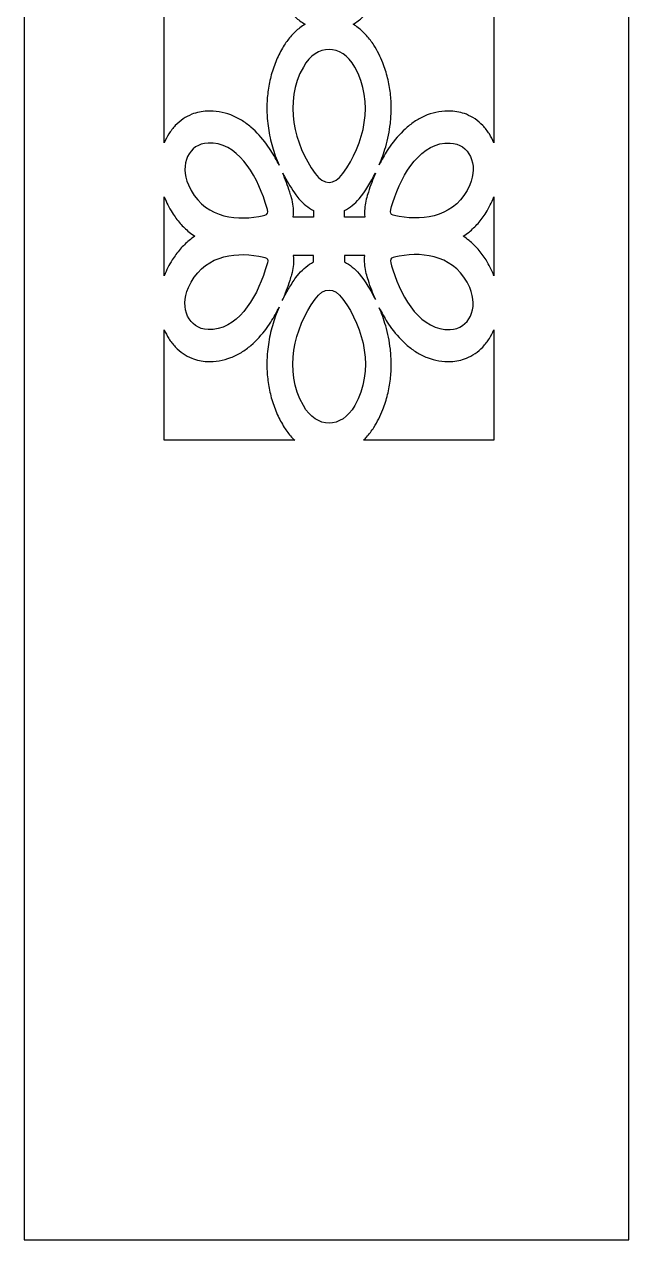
# Model space of a CAD drawing. Header units: centimetres. Extents: x 24.7 to 27, y -9 to 9.
# Drawn here: x 24.731 to 27, y -9 to -4.439 of the extents above; entities that cross this region are included whole.
import ezdxf

# ---------------------------------------------------------------- set-up
doc = ezdxf.new("R2010")
doc.units = ezdxf.units.CM
doc.header["$MEASUREMENT"] = 0
doc.layers.add('layer 1', color=7, linetype='Continuous')

msp = doc.modelspace()

# ---------------------------------------------------------------- linework, layer by layer
at = {"layer": 'layer 1', "color": 250, "lineweight": 30}
for points, knots in [([(26.99976, -9.00021), (26.99976, -9.00021), (24.73063, -9.00021), (24.73063, -9.00021), (24.73063, -9.00021), (24.73063, -9.00021), (24.73063, 9.00077), (24.73063, 9.00077), (24.73063, 9.00077), (24.73063, 9.00077), (26.99976, 9.00077), (26.99976, 9.00077), (26.99976, 9.00077), (26.99976, 9.00077), (26.99976, -9.00021), (26.99976, -9.00021)], [0, 0, 0, 0, 0.2, 0.2, 0.2, 0.2, 0.4, 0.4, 0.4, 0.4, 0.6, 0.6, 0.6, 0.6, 1, 1, 1, 1]), ([(25.6871, -4.96756), (25.6821, -4.95602), (25.67737, -4.94427), (25.67284, -4.9321), (25.67284, -4.9321), (25.66525, -4.90967), (25.65893, -4.8877), (25.65342, -4.86435), (25.65342, -4.86435), (25.64855, -4.84018), (25.64509, -4.81695), (25.64272, -4.7922), (25.64272, -4.7922), (25.6416, -4.77319), (25.64121, -4.7549), (25.64153, -4.73583), (25.64153, -4.73583), (25.64262, -4.7163), (25.64441, -4.69775), (25.64707, -4.67845), (25.64707, -4.67845), (25.65062, -4.6588), (25.65479, -4.64037), (25.65997, -4.62128), (25.65997, -4.62128), (25.66613, -4.60201), (25.67277, -4.58413), (25.68054, -4.56575), (25.68054, -4.56575), (25.68866, -4.54875), (25.69697, -4.53284), (25.70649, -4.51697), (25.70649, -4.51697), (25.71516, -4.50408), (25.72385, -4.49256), (25.73367, -4.48098), (25.73367, -4.48098), (25.74387, -4.47028), (25.75387, -4.461), (25.76503, -4.45187), (25.76503, -4.45187), (25.77165, -4.44714), (25.77813, -4.44286), (25.78477, -4.43886), (25.78477, -4.43886), (25.77813, -4.43486), (25.77165, -4.43059), (25.76503, -4.42586), (25.76503, -4.42586), (25.75387, -4.41673), (25.74387, -4.40744), (25.73367, -4.39674), (25.73367, -4.39674), (25.72385, -4.38517), (25.71516, -4.37365), (25.70649, -4.36076), (25.70649, -4.36076), (25.69697, -4.34489), (25.68866, -4.32897), (25.68054, -4.31197), (25.68054, -4.31197), (25.67277, -4.2936), (25.66614, -4.27572), (25.65997, -4.25645), (25.65997, -4.25645), (25.65479, -4.23736), (25.65062, -4.21893), (25.64707, -4.19928), (25.64707, -4.19928), (25.64441, -4.17998), (25.64261, -4.16143), (25.64153, -4.1419), (25.64153, -4.1419), (25.64121, -4.12283), (25.6416, -4.10454), (25.64272, -4.08553), (25.64272, -4.08553), (25.64509, -4.06078), (25.64855, -4.03754), (25.65342, -4.01338), (25.65342, -4.01338), (25.65893, -3.99003), (25.66525, -3.96805), (25.67284, -3.94562), (25.67284, -3.94562), (25.67752, -3.93306), (25.68242, -3.92095), (25.6876, -3.90915), (25.6876, -3.90915), (25.67812, -3.92849), (25.66771, -3.94727), (25.65625, -3.96566), (25.65625, -3.96566), (25.65625, -3.96566), (25.63999, -3.98935), (25.63999, -3.98935), (25.63999, -3.98935), (25.62166, -4.0135), (25.60306, -4.03389), (25.58128, -4.05323), (25.58128, -4.05323), (25.56962, -4.06265), (25.5581, -4.07101), (25.54576, -4.07903), (25.54576, -4.07903), (25.53259, -4.08657), (25.5198, -4.09291), (25.50606, -4.09872), (25.50606, -4.09872), (25.49156, -4.10378), (25.47768, -4.1076), (25.4628, -4.11063), (25.4628, -4.11063), (25.44732, -4.11269), (25.43269, -4.11359), (25.41712, -4.11347), (25.41712, -4.11347), (25.39666, -4.11193), (25.37878, -4.1082), (25.35912, -4.10103), (25.35912, -4.10103), (25.34778, -4.09596), (25.33749, -4.09045), (25.32675, -4.08368), (25.32675, -4.08368), (25.31632, -4.07602), (25.30709, -4.06819), (25.29757, -4.0589), (25.29757, -4.0589), (25.28852, -4.04877), (25.28076, -4.03882), (25.27291, -4.02726), (25.27291, -4.02726), (25.26652, -4.0164), (25.26113, -4.00594), (25.25597, -3.99439), (25.25597, -3.99439), (25.25597, -3.99439), (25.25597, -4.88333), (25.25597, -4.88333), (25.25597, -4.88333), (25.26113, -4.87178), (25.26652, -4.86132), (25.27291, -4.85046), (25.27291, -4.85046), (25.28075, -4.8389), (25.28852, -4.82895), (25.29757, -4.81882), (25.29757, -4.81882), (25.3071, -4.80953), (25.31632, -4.8017), (25.32675, -4.79404), (25.32675, -4.79404), (25.3375, -4.78726), (25.34778, -4.78176), (25.35912, -4.77669), (25.35912, -4.77669), (25.37879, -4.76953), (25.39667, -4.76579), (25.41712, -4.76426), (25.41712, -4.76426), (25.43269, -4.76414), (25.44733, -4.76503), (25.4628, -4.76709), (25.4628, -4.76709), (25.47768, -4.77013), (25.49156, -4.77394), (25.50607, -4.77901), (25.50607, -4.77901), (25.5198, -4.78481), (25.53259, -4.79115), (25.54575, -4.79868), (25.54575, -4.79868), (25.55809, -4.80671), (25.56961, -4.81507), (25.58128, -4.82449), (25.58128, -4.82449), (25.60306, -4.84382), (25.62167, -4.86423), (25.64, -4.88838), (25.64, -4.88838), (25.64, -4.88838), (25.65625, -4.91206), (25.65625, -4.91206), (25.65625, -4.91206), (25.66751, -4.93013), (25.67775, -4.94858), (25.6871, -4.96756)], [0, 0, 0, 0, 0.0208333, 0.0208333, 0.0208333, 0.0208333, 0.0416667, 0.0416667, 0.0416667, 0.0416667, 0.0625, 0.0625, 0.0625, 0.0625, 0.0833333, 0.0833333, 0.0833333, 0.0833333, 0.1041667, 0.1041667, 0.1041667, 0.1041667, 0.125, 0.125, 0.125, 0.125, 0.1458333, 0.1458333, 0.1458333, 0.1458333, 0.1666667, 0.1666667, 0.1666667, 0.1666667, 0.1875, 0.1875, 0.1875, 0.1875, 0.2083333, 0.2083333, 0.2083333, 0.2083333, 0.2291667, 0.2291667, 0.2291667, 0.2291667, 0.25, 0.25, 0.25, 0.25, 0.2708333, 0.2708333, 0.2708333, 0.2708333, 0.2916667, 0.2916667, 0.2916667, 0.2916667, 0.3125, 0.3125, 0.3125, 0.3125, 0.3333333, 0.3333333, 0.3333333, 0.3333333, 0.3541667, 0.3541667, 0.3541667, 0.3541667, 0.375, 0.375, 0.375, 0.375, 0.3958333, 0.3958333, 0.3958333, 0.3958333, 0.4166667, 0.4166667, 0.4166667, 0.4166667, 0.4375, 0.4375, 0.4375, 0.4375, 0.4583333, 0.4583333, 0.4583333, 0.4583333, 0.4791667, 0.4791667, 0.4791667, 0.4791667, 0.5, 0.5, 0.5, 0.5, 0.5208333, 0.5208333, 0.5208333, 0.5208333, 0.5416667, 0.5416667, 0.5416667, 0.5416667, 0.5625, 0.5625, 0.5625, 0.5625, 0.5833333, 0.5833333, 0.5833333, 0.5833333, 0.6041667, 0.6041667, 0.6041667, 0.6041667, 0.625, 0.625, 0.625, 0.625, 0.6458333, 0.6458333, 0.6458333, 0.6458333, 0.6666667, 0.6666667, 0.6666667, 0.6666667, 0.6875, 0.6875, 0.6875, 0.6875, 0.7083333, 0.7083333, 0.7083333, 0.7083333, 0.7291667, 0.7291667, 0.7291667, 0.7291667, 0.75, 0.75, 0.75, 0.75, 0.7708333, 0.7708333, 0.7708333, 0.7708333, 0.7916667, 0.7916667, 0.7916667, 0.7916667, 0.8125, 0.8125, 0.8125, 0.8125, 0.8333333, 0.8333333, 0.8333333, 0.8333333, 0.8541667, 0.8541667, 0.8541667, 0.8541667, 0.875, 0.875, 0.875, 0.875, 0.8958333, 0.8958333, 0.8958333, 0.8958333, 0.9166667, 0.9166667, 0.9166667, 0.9166667, 0.9375, 0.9375, 0.9375, 0.9375, 0.9583333, 0.9583333, 0.9583333, 0.9583333, 1, 1, 1, 1]), ([(26.49368, -3.99439), (26.48852, -4.00594), (26.48312, -4.0164), (26.47673, -4.02727), (26.47673, -4.02727), (26.46888, -4.03882), (26.46112, -4.04878), (26.45207, -4.0589), (26.45207, -4.0589), (26.44254, -4.06819), (26.43332, -4.07602), (26.42289, -4.08368), (26.42289, -4.08368), (26.41215, -4.09045), (26.40187, -4.09596), (26.39053, -4.10103), (26.39053, -4.10103), (26.37086, -4.1082), (26.35298, -4.11193), (26.33253, -4.11347), (26.33253, -4.11347), (26.31695, -4.11359), (26.30232, -4.11269), (26.28684, -4.11064), (26.28684, -4.11064), (26.27196, -4.1076), (26.25808, -4.10379), (26.24357, -4.09872), (26.24357, -4.09872), (26.22984, -4.09291), (26.21705, -4.08657), (26.20389, -4.07903), (26.20389, -4.07903), (26.19155, -4.07101), (26.18003, -4.06265), (26.16836, -4.05324), (26.16836, -4.05324), (26.14658, -4.0339), (26.12798, -4.0135), (26.10965, -3.98935), (26.10965, -3.98935), (26.10965, -3.98935), (26.09339, -3.96566), (26.09339, -3.96566), (26.09339, -3.96566), (26.08249, -3.94817), (26.07255, -3.93032), (26.06345, -3.91199), (26.06345, -3.91199), (26.07255, -3.93378), (26.0804, -3.9556), (26.0875, -3.9789), (26.0875, -3.9789), (26.09545, -4.00831), (26.10114, -4.03651), (26.10516, -4.06713), (26.10516, -4.06713), (26.10696, -4.08591), (26.10802, -4.10404), (26.10843, -4.12295), (26.10843, -4.12295), (26.10811, -4.14234), (26.10707, -4.16084), (26.10522, -4.18011), (26.10522, -4.18011), (26.10251, -4.19977), (26.09915, -4.21828), (26.09482, -4.2375), (26.09482, -4.2375), (26.08954, -4.25695), (26.08373, -4.27507), (26.07682, -4.29373), (26.07682, -4.29373), (26.06675, -4.31756), (26.05612, -4.33915), (26.04316, -4.36076), (26.04316, -4.36076), (26.03448, -4.37365), (26.02579, -4.38517), (26.01598, -4.39674), (26.01598, -4.39674), (26.00578, -4.40744), (25.99578, -4.41673), (25.98462, -4.42585), (25.98462, -4.42585), (25.978, -4.43059), (25.97151, -4.43486), (25.96487, -4.43886), (25.96487, -4.43886), (25.97151, -4.44286), (25.978, -4.44714), (25.98462, -4.45188), (25.98462, -4.45188), (25.99578, -4.461), (26.00578, -4.4703), (26.01598, -4.48099), (26.01598, -4.48099), (26.02579, -4.49256), (26.03448, -4.50408), (26.04316, -4.51696), (26.04316, -4.51696), (26.05612, -4.53858), (26.06674, -4.56016), (26.07682, -4.58399), (26.07682, -4.58399), (26.08373, -4.60266), (26.08953, -4.62077), (26.09482, -4.64023), (26.09482, -4.64023), (26.09915, -4.65945), (26.10251, -4.67796), (26.10522, -4.69762), (26.10522, -4.69762), (26.10707, -4.71689), (26.10811, -4.73539), (26.10843, -4.75478), (26.10843, -4.75478), (26.10802, -4.77369), (26.10696, -4.79182), (26.10516, -4.8106), (26.10516, -4.8106), (26.10114, -4.84122), (26.09545, -4.86941), (26.0875, -4.89882), (26.0875, -4.89882), (26.08041, -4.92211), (26.07255, -4.94394), (26.06346, -4.96572), (26.06346, -4.96572), (26.07255, -4.94739), (26.08249, -4.92955), (26.09339, -4.91206), (26.09339, -4.91206), (26.09339, -4.91206), (26.10965, -4.88838), (26.10965, -4.88838), (26.10965, -4.88838), (26.12798, -4.86422), (26.14658, -4.84382), (26.16837, -4.82448), (26.16837, -4.82448), (26.18003, -4.81507), (26.19156, -4.8067), (26.2039, -4.79868), (26.2039, -4.79868), (26.21706, -4.79115), (26.22984, -4.78481), (26.24357, -4.77901), (26.24357, -4.77901), (26.25808, -4.77394), (26.27196, -4.77013), (26.28684, -4.76709), (26.28684, -4.76709), (26.30232, -4.76503), (26.31695, -4.76414), (26.33252, -4.76426), (26.33252, -4.76426), (26.35298, -4.76579), (26.37086, -4.76953), (26.39052, -4.77669), (26.39052, -4.77669), (26.40186, -4.78176), (26.41215, -4.78726), (26.42289, -4.79404), (26.42289, -4.79404), (26.43332, -4.8017), (26.44254, -4.80953), (26.45207, -4.81882), (26.45207, -4.81882), (26.46112, -4.82894), (26.46888, -4.8389), (26.47673, -4.85046), (26.47673, -4.85046), (26.48312, -4.86132), (26.48852, -4.87178), (26.49368, -4.88333), (26.49368, -4.88333), (26.49368, -4.88333), (26.49368, -3.99439), (26.49368, -3.99439)], [0, 0, 0, 0, 0.0217391, 0.0217391, 0.0217391, 0.0217391, 0.0434783, 0.0434783, 0.0434783, 0.0434783, 0.0652174, 0.0652174, 0.0652174, 0.0652174, 0.0869565, 0.0869565, 0.0869565, 0.0869565, 0.1086957, 0.1086957, 0.1086957, 0.1086957, 0.1304348, 0.1304348, 0.1304348, 0.1304348, 0.1521739, 0.1521739, 0.1521739, 0.1521739, 0.173913, 0.173913, 0.173913, 0.173913, 0.1956522, 0.1956522, 0.1956522, 0.1956522, 0.2173913, 0.2173913, 0.2173913, 0.2173913, 0.2391304, 0.2391304, 0.2391304, 0.2391304, 0.2608696, 0.2608696, 0.2608696, 0.2608696, 0.2826087, 0.2826087, 0.2826087, 0.2826087, 0.3043478, 0.3043478, 0.3043478, 0.3043478, 0.326087, 0.326087, 0.326087, 0.326087, 0.3478261, 0.3478261, 0.3478261, 0.3478261, 0.3695652, 0.3695652, 0.3695652, 0.3695652, 0.3913043, 0.3913043, 0.3913043, 0.3913043, 0.4130435, 0.4130435, 0.4130435, 0.4130435, 0.4347826, 0.4347826, 0.4347826, 0.4347826, 0.4565217, 0.4565217, 0.4565217, 0.4565217, 0.4782609, 0.4782609, 0.4782609, 0.4782609, 0.5, 0.5, 0.5, 0.5, 0.5217391, 0.5217391, 0.5217391, 0.5217391, 0.5434783, 0.5434783, 0.5434783, 0.5434783, 0.5652174, 0.5652174, 0.5652174, 0.5652174, 0.5869565, 0.5869565, 0.5869565, 0.5869565, 0.6086957, 0.6086957, 0.6086957, 0.6086957, 0.6304348, 0.6304348, 0.6304348, 0.6304348, 0.6521739, 0.6521739, 0.6521739, 0.6521739, 0.673913, 0.673913, 0.673913, 0.673913, 0.6956522, 0.6956522, 0.6956522, 0.6956522, 0.7173913, 0.7173913, 0.7173913, 0.7173913, 0.7391304, 0.7391304, 0.7391304, 0.7391304, 0.7608696, 0.7608696, 0.7608696, 0.7608696, 0.7826087, 0.7826087, 0.7826087, 0.7826087, 0.8043478, 0.8043478, 0.8043478, 0.8043478, 0.826087, 0.826087, 0.826087, 0.826087, 0.8478261, 0.8478261, 0.8478261, 0.8478261, 0.8695652, 0.8695652, 0.8695652, 0.8695652, 0.8913043, 0.8913043, 0.8913043, 0.8913043, 0.9130435, 0.9130435, 0.9130435, 0.9130435, 0.9347826, 0.9347826, 0.9347826, 0.9347826, 0.9565217, 0.9565217, 0.9565217, 0.9565217, 1, 1, 1, 1]), ([(25.82267, -4.99875), (25.74277, -4.88888), (25.70388, -4.73064), (25.77831, -4.59909), (25.77831, -4.59909), (25.8281, -4.51109), (25.92155, -4.5111), (25.97134, -4.59909), (25.97134, -4.59909), (26.04577, -4.73064), (26.00688, -4.88888), (25.92698, -4.99875), (25.92698, -4.99875), (25.89412, -5.04394), (25.85552, -5.04393), (25.82267, -4.99875)], [0, 0, 0, 0, 0.2, 0.2, 0.2, 0.2, 0.4, 0.4, 0.4, 0.4, 0.6, 0.6, 0.6, 0.6, 1, 1, 1, 1]), ([(25.61111, -5.15961), (25.51471, -5.17787), (25.39714, -5.15876), (25.34668, -5.04183), (25.34668, -5.04183), (25.31291, -4.9636), (25.34861, -4.88735), (25.42038, -4.88432), (25.42038, -4.88432), (25.52768, -4.87978), (25.59989, -4.99585), (25.63527, -5.10798), (25.63527, -5.10798), (25.64982, -5.15409), (25.65075, -5.1521), (25.61111, -5.15961)], [0, 0, 0, 0, 0.2, 0.2, 0.2, 0.2, 0.4, 0.4, 0.4, 0.4, 0.6, 0.6, 0.6, 0.6, 1, 1, 1, 1]), ([(26.13854, -5.15961), (26.23493, -5.17787), (26.35251, -5.15876), (26.40297, -5.04183), (26.40297, -5.04183), (26.43673, -4.9636), (26.40104, -4.88735), (26.32927, -4.88432), (26.32927, -4.88432), (26.22196, -4.87978), (26.14976, -4.99585), (26.11438, -5.10798), (26.11438, -5.10798), (26.09983, -5.15409), (26.0989, -5.1521), (26.13854, -5.15961)], [0, 0, 0, 0, 0.2, 0.2, 0.2, 0.2, 0.4, 0.4, 0.4, 0.4, 0.6, 0.6, 0.6, 0.6, 1, 1, 1, 1]), ([(25.75033, -5.07911), (25.73459, -5.0568), (25.72049, -5.03425), (25.70704, -5.00974), (25.70704, -5.00974), (25.70497, -5.0057), (25.70295, -5.00166), (25.70097, -4.99762), (25.70097, -4.99762), (25.71078, -5.02033), (25.71947, -5.04387), (25.72725, -5.06848), (25.72725, -5.06848), (25.72949, -5.07557), (25.7317, -5.08266), (25.73378, -5.08983), (25.73378, -5.08983), (25.73971, -5.11155), (25.74195, -5.13009), (25.74168, -5.15321), (25.74168, -5.15321), (25.74168, -5.15321), (25.74067, -5.16233), (25.74067, -5.16233), (25.74067, -5.16233), (25.74067, -5.16233), (25.81643, -5.16233), (25.81643, -5.16233), (25.81643, -5.16233), (25.81643, -5.16233), (25.81643, -5.13799), (25.81643, -5.13799), (25.81643, -5.13799), (25.79584, -5.12715), (25.77883, -5.11298), (25.76165, -5.09354), (25.76165, -5.09354), (25.76165, -5.09354), (25.75033, -5.07911), (25.75033, -5.07911)], [0, 0, 0, 0, 0.0909091, 0.0909091, 0.0909091, 0.0909091, 0.1818182, 0.1818182, 0.1818182, 0.1818182, 0.2727273, 0.2727273, 0.2727273, 0.2727273, 0.3636364, 0.3636364, 0.3636364, 0.3636364, 0.4545455, 0.4545455, 0.4545455, 0.4545455, 0.5454545, 0.5454545, 0.5454545, 0.5454545, 0.6363636, 0.6363636, 0.6363636, 0.6363636, 0.7272727, 0.7272727, 0.7272727, 0.7272727, 0.8181818, 0.8181818, 0.8181818, 0.8181818, 1, 1, 1, 1]), ([(25.93322, -5.16233), (25.93322, -5.16233), (26.00897, -5.16233), (26.00897, -5.16233), (26.00897, -5.16233), (26.00897, -5.16233), (26.00796, -5.15322), (26.00796, -5.15322), (26.00796, -5.15322), (26.00773, -5.13217), (26.00944, -5.11506), (26.01443, -5.09508), (26.01443, -5.09508), (26.01688, -5.08609), (26.01961, -5.07729), (26.02241, -5.06845), (26.02241, -5.06845), (26.03025, -5.0437), (26.03899, -5.02004), (26.04886, -4.99721), (26.04886, -4.99721), (26.03134, -5.03188), (26.01155, -5.06464), (25.98799, -5.09355), (25.98799, -5.09355), (25.97094, -5.11284), (25.95415, -5.12682), (25.93322, -5.13819), (25.93322, -5.13819), (25.93322, -5.13819), (25.93322, -5.16233), (25.93322, -5.16233)], [0, 0, 0, 0, 0.1111111, 0.1111111, 0.1111111, 0.1111111, 0.2222222, 0.2222222, 0.2222222, 0.2222222, 0.3333333, 0.3333333, 0.3333333, 0.3333333, 0.4444444, 0.4444444, 0.4444444, 0.4444444, 0.5555556, 0.5555556, 0.5555556, 0.5555556, 0.6666667, 0.6666667, 0.6666667, 0.6666667, 0.7777778, 0.7777778, 0.7777778, 0.7777778, 1, 1, 1, 1]), ([(25.25597, -5.38227), (25.26464, -5.36102), (25.27421, -5.34223), (25.2856, -5.32299), (25.2856, -5.32299), (25.29518, -5.3086), (25.30479, -5.29568), (25.3156, -5.28271), (25.3156, -5.28271), (25.32654, -5.27094), (25.33738, -5.26044), (25.34926, -5.25015), (25.34926, -5.25015), (25.35656, -5.24447), (25.3638, -5.23925), (25.37109, -5.23442), (25.37109, -5.23442), (25.36376, -5.2295), (25.35655, -5.22427), (25.34926, -5.2186), (25.34926, -5.2186), (25.33739, -5.20831), (25.32654, -5.19782), (25.3156, -5.18605), (25.3156, -5.18605), (25.30479, -5.17308), (25.29518, -5.16015), (25.2856, -5.14577), (25.2856, -5.14577), (25.27421, -5.12652), (25.26464, -5.10773), (25.25597, -5.08648), (25.25597, -5.08648), (25.25597, -5.08648), (25.25597, -5.38227), (25.25597, -5.38227)], [0, 0, 0, 0, 0.1, 0.1, 0.1, 0.1, 0.2, 0.2, 0.2, 0.2, 0.3, 0.3, 0.3, 0.3, 0.4, 0.4, 0.4, 0.4, 0.5, 0.5, 0.5, 0.5, 0.6, 0.6, 0.6, 0.6, 0.7, 0.7, 0.7, 0.7, 0.8, 0.8, 0.8, 0.8, 1, 1, 1, 1]), ([(26.49368, -5.08649), (26.48501, -5.10773), (26.47543, -5.12652), (26.46404, -5.14577), (26.46404, -5.14577), (26.45446, -5.16015), (26.44485, -5.17308), (26.43404, -5.18605), (26.43404, -5.18605), (26.4231, -5.19782), (26.41225, -5.20832), (26.40038, -5.21861), (26.40038, -5.21861), (26.39311, -5.22426), (26.38591, -5.22947), (26.37861, -5.23438), (26.37861, -5.23438), (26.38592, -5.23928), (26.39311, -5.24449), (26.40038, -5.25015), (26.40038, -5.25015), (26.41226, -5.26044), (26.4231, -5.27093), (26.43404, -5.28271), (26.43404, -5.28271), (26.44485, -5.29568), (26.45447, -5.3086), (26.46404, -5.32299), (26.46404, -5.32299), (26.47544, -5.34223), (26.48501, -5.36102), (26.49368, -5.38226), (26.49368, -5.38226), (26.49368, -5.38226), (26.49368, -5.08649), (26.49368, -5.08649)], [0, 0, 0, 0, 0.1, 0.1, 0.1, 0.1, 0.2, 0.2, 0.2, 0.2, 0.3, 0.3, 0.3, 0.3, 0.4, 0.4, 0.4, 0.4, 0.5, 0.5, 0.5, 0.5, 0.6, 0.6, 0.6, 0.6, 0.7, 0.7, 0.7, 0.7, 0.8, 0.8, 0.8, 0.8, 1, 1, 1, 1]), ([(25.61111, -5.30915), (25.51471, -5.29089), (25.39714, -5.31), (25.34668, -5.42693), (25.34668, -5.42693), (25.31291, -5.50515), (25.34861, -5.5814), (25.42038, -5.58444), (25.42038, -5.58444), (25.52768, -5.58898), (25.59989, -5.47291), (25.63527, -5.36078), (25.63527, -5.36078), (25.64982, -5.31467), (25.65075, -5.31665), (25.61111, -5.30915)], [0, 0, 0, 0, 0.2, 0.2, 0.2, 0.2, 0.4, 0.4, 0.4, 0.4, 0.6, 0.6, 0.6, 0.6, 1, 1, 1, 1]), ([(26.13854, -5.30915), (26.23494, -5.29088), (26.35251, -5.31), (26.40297, -5.42693), (26.40297, -5.42693), (26.43673, -5.50515), (26.40104, -5.5814), (26.32926, -5.58444), (26.32926, -5.58444), (26.22196, -5.58898), (26.14976, -5.47291), (26.11438, -5.36078), (26.11438, -5.36078), (26.09983, -5.31466), (26.0989, -5.31665), (26.13854, -5.30915)], [0, 0, 0, 0, 0.2, 0.2, 0.2, 0.2, 0.4, 0.4, 0.4, 0.4, 0.6, 0.6, 0.6, 0.6, 1, 1, 1, 1]), ([(25.81643, -5.30643), (25.81643, -5.30643), (25.81643, -5.33077), (25.81643, -5.33077), (25.81643, -5.33077), (25.79584, -5.3416), (25.77883, -5.35577), (25.76165, -5.37523), (25.76165, -5.37523), (25.76165, -5.37523), (25.75033, -5.38966), (25.75033, -5.38966), (25.75033, -5.38966), (25.74095, -5.40294), (25.73206, -5.41633), (25.72334, -5.43028), (25.72334, -5.43028), (25.7147, -5.44503), (25.70675, -5.45976), (25.69936, -5.47483), (25.69936, -5.47483), (25.70983, -5.45097), (25.71905, -5.42621), (25.72725, -5.40026), (25.72725, -5.40026), (25.72949, -5.39317), (25.7317, -5.38609), (25.73378, -5.37893), (25.73378, -5.37893), (25.73971, -5.3572), (25.74195, -5.33866), (25.74168, -5.31554), (25.74168, -5.31554), (25.74168, -5.31554), (25.74067, -5.30643), (25.74067, -5.30643), (25.74067, -5.30643), (25.74067, -5.30643), (25.81643, -5.30643), (25.81643, -5.30643)], [0, 0, 0, 0, 0.0909091, 0.0909091, 0.0909091, 0.0909091, 0.1818182, 0.1818182, 0.1818182, 0.1818182, 0.2727273, 0.2727273, 0.2727273, 0.2727273, 0.3636364, 0.3636364, 0.3636364, 0.3636364, 0.4545455, 0.4545455, 0.4545455, 0.4545455, 0.5454545, 0.5454545, 0.5454545, 0.5454545, 0.6363636, 0.6363636, 0.6363636, 0.6363636, 0.7272727, 0.7272727, 0.7272727, 0.7272727, 0.8181818, 0.8181818, 0.8181818, 0.8181818, 1, 1, 1, 1]), ([(25.93322, -5.33056), (25.93322, -5.33056), (25.93322, -5.30643), (25.93322, -5.30643), (25.93322, -5.30643), (25.93322, -5.30643), (26.00897, -5.30643), (26.00897, -5.30643), (26.00897, -5.30643), (26.00897, -5.30643), (26.00796, -5.31553), (26.00796, -5.31553), (26.00796, -5.31553), (26.00773, -5.33658), (26.00944, -5.3537), (26.01443, -5.37368), (26.01443, -5.37368), (26.01688, -5.38265), (26.01961, -5.39145), (26.0224, -5.40027), (26.0224, -5.40027), (26.03023, -5.42502), (26.03897, -5.44868), (26.04884, -5.4715), (26.04884, -5.4715), (26.03132, -5.43685), (26.01154, -5.40411), (25.98799, -5.37522), (25.98799, -5.37522), (25.97095, -5.35592), (25.95415, -5.34193), (25.93322, -5.33056)], [0, 0, 0, 0, 0.1111111, 0.1111111, 0.1111111, 0.1111111, 0.2222222, 0.2222222, 0.2222222, 0.2222222, 0.3333333, 0.3333333, 0.3333333, 0.3333333, 0.4444444, 0.4444444, 0.4444444, 0.4444444, 0.5555556, 0.5555556, 0.5555556, 0.5555556, 0.6666667, 0.6666667, 0.6666667, 0.6666667, 0.7777778, 0.7777778, 0.7777778, 0.7777778, 1, 1, 1, 1]), ([(25.82267, -5.47001), (25.74277, -5.57988), (25.70388, -5.73812), (25.77831, -5.86967), (25.77831, -5.86967), (25.8281, -5.95767), (25.92155, -5.95766), (25.97134, -5.86967), (25.97134, -5.86967), (26.04577, -5.73812), (26.00688, -5.57988), (25.92698, -5.47001), (25.92698, -5.47001), (25.89412, -5.42482), (25.85552, -5.42482), (25.82267, -5.47001)], [0, 0, 0, 0, 0.2, 0.2, 0.2, 0.2, 0.4, 0.4, 0.4, 0.4, 0.6, 0.6, 0.6, 0.6, 1, 1, 1, 1]), ([(25.74593, -6.00005), (25.74182, -5.99613), (25.73776, -5.99207), (25.73367, -5.98778), (25.73367, -5.98778), (25.72385, -5.9762), (25.71516, -5.96468), (25.70649, -5.95179), (25.70649, -5.95179), (25.69697, -5.93592), (25.68866, -5.92001), (25.68054, -5.90301), (25.68054, -5.90301), (25.67277, -5.88464), (25.66614, -5.86675), (25.65997, -5.84748), (25.65997, -5.84748), (25.65479, -5.82839), (25.65062, -5.80996), (25.64707, -5.79031), (25.64707, -5.79031), (25.64441, -5.77101), (25.64261, -5.75246), (25.64153, -5.73293), (25.64153, -5.73293), (25.64121, -5.71386), (25.6416, -5.69557), (25.64272, -5.67656), (25.64272, -5.67656), (25.64509, -5.65181), (25.64855, -5.62858), (25.65342, -5.60441), (25.65342, -5.60441), (25.65893, -5.58106), (25.66525, -5.55908), (25.67284, -5.53665), (25.67284, -5.53665), (25.67752, -5.5241), (25.68242, -5.51198), (25.6876, -5.50018), (25.6876, -5.50018), (25.67812, -5.51952), (25.66771, -5.5383), (25.65625, -5.55669), (25.65625, -5.55669), (25.65625, -5.55669), (25.63999, -5.58038), (25.63999, -5.58038), (25.63999, -5.58038), (25.62166, -5.60453), (25.60306, -5.62493), (25.58128, -5.64427), (25.58128, -5.64427), (25.56962, -5.65368), (25.5581, -5.66204), (25.54576, -5.67006), (25.54576, -5.67006), (25.53259, -5.67761), (25.5198, -5.68395), (25.50606, -5.68975), (25.50606, -5.68975), (25.49156, -5.69481), (25.47768, -5.69863), (25.4628, -5.70167), (25.4628, -5.70167), (25.44732, -5.70372), (25.43269, -5.70462), (25.41712, -5.7045), (25.41712, -5.7045), (25.39666, -5.70296), (25.37878, -5.69923), (25.35912, -5.69206), (25.35912, -5.69206), (25.34778, -5.68699), (25.33749, -5.68148), (25.32675, -5.67471), (25.32675, -5.67471), (25.31632, -5.66705), (25.30709, -5.65922), (25.29757, -5.64993), (25.29757, -5.64993), (25.28852, -5.63981), (25.28076, -5.62985), (25.27291, -5.6183), (25.27291, -5.6183), (25.26652, -5.60743), (25.26113, -5.59697), (25.25597, -5.58542), (25.25597, -5.58542), (25.25597, -5.58542), (25.25597, -6.00005), (25.25597, -6.00005), (25.25597, -6.00005), (25.25597, -6.00005), (25.74593, -6.00005), (25.74593, -6.00005)], [0, 0, 0, 0, 0.04, 0.04, 0.04, 0.04, 0.08, 0.08, 0.08, 0.08, 0.12, 0.12, 0.12, 0.12, 0.16, 0.16, 0.16, 0.16, 0.2, 0.2, 0.2, 0.2, 0.24, 0.24, 0.24, 0.24, 0.28, 0.28, 0.28, 0.28, 0.32, 0.32, 0.32, 0.32, 0.36, 0.36, 0.36, 0.36, 0.4, 0.4, 0.4, 0.4, 0.44, 0.44, 0.44, 0.44, 0.48, 0.48, 0.48, 0.48, 0.52, 0.52, 0.52, 0.52, 0.56, 0.56, 0.56, 0.56, 0.6, 0.6, 0.6, 0.6, 0.64, 0.64, 0.64, 0.64, 0.68, 0.68, 0.68, 0.68, 0.72, 0.72, 0.72, 0.72, 0.76, 0.76, 0.76, 0.76, 0.8, 0.8, 0.8, 0.8, 0.84, 0.84, 0.84, 0.84, 0.88, 0.88, 0.88, 0.88, 0.92, 0.92, 0.92, 0.92, 1, 1, 1, 1]), ([(26.49368, -5.58542), (26.48852, -5.59698), (26.48312, -5.60743), (26.47673, -5.6183), (26.47673, -5.6183), (26.46888, -5.62986), (26.46112, -5.63981), (26.45207, -5.64994), (26.45207, -5.64994), (26.44254, -5.65923), (26.43332, -5.66705), (26.42289, -5.67472), (26.42289, -5.67472), (26.41215, -5.68149), (26.40187, -5.68699), (26.39053, -5.69206), (26.39053, -5.69206), (26.37086, -5.69923), (26.35298, -5.70297), (26.33253, -5.7045), (26.33253, -5.7045), (26.31695, -5.70462), (26.30232, -5.70373), (26.28684, -5.70167), (26.28684, -5.70167), (26.27196, -5.69863), (26.25808, -5.69482), (26.24357, -5.68975), (26.24357, -5.68975), (26.22984, -5.68395), (26.21705, -5.67761), (26.20389, -5.67006), (26.20389, -5.67006), (26.19155, -5.66204), (26.18003, -5.65368), (26.16836, -5.64427), (26.16836, -5.64427), (26.14658, -5.62493), (26.12798, -5.60453), (26.10965, -5.58038), (26.10965, -5.58038), (26.10965, -5.58038), (26.09339, -5.55669), (26.09339, -5.55669), (26.09339, -5.55669), (26.08249, -5.5392), (26.07255, -5.52136), (26.06345, -5.50302), (26.06345, -5.50302), (26.07255, -5.52481), (26.0804, -5.54664), (26.0875, -5.56993), (26.0875, -5.56993), (26.09545, -5.59935), (26.10114, -5.62754), (26.10516, -5.65816), (26.10516, -5.65816), (26.10696, -5.67694), (26.10802, -5.69507), (26.10843, -5.71398), (26.10843, -5.71398), (26.10811, -5.73337), (26.10707, -5.75187), (26.10522, -5.77114), (26.10522, -5.77114), (26.10251, -5.7908), (26.09915, -5.80931), (26.09482, -5.82853), (26.09482, -5.82853), (26.08954, -5.84798), (26.08373, -5.8661), (26.07682, -5.88476), (26.07682, -5.88476), (26.06675, -5.9086), (26.05612, -5.93018), (26.04316, -5.9518), (26.04316, -5.9518), (26.03448, -5.96468), (26.02579, -5.9762), (26.01598, -5.98777), (26.01598, -5.98777), (26.01189, -5.99206), (26.00783, -5.99613), (26.00372, -6.00005), (26.00372, -6.00005), (26.00372, -6.00005), (26.49368, -6.00005), (26.49368, -6.00005), (26.49368, -6.00005), (26.49368, -6.00005), (26.49368, -5.58542), (26.49368, -5.58542)], [0, 0, 0, 0, 0.0416667, 0.0416667, 0.0416667, 0.0416667, 0.0833333, 0.0833333, 0.0833333, 0.0833333, 0.125, 0.125, 0.125, 0.125, 0.1666667, 0.1666667, 0.1666667, 0.1666667, 0.2083333, 0.2083333, 0.2083333, 0.2083333, 0.25, 0.25, 0.25, 0.25, 0.2916667, 0.2916667, 0.2916667, 0.2916667, 0.3333333, 0.3333333, 0.3333333, 0.3333333, 0.375, 0.375, 0.375, 0.375, 0.4166667, 0.4166667, 0.4166667, 0.4166667, 0.4583333, 0.4583333, 0.4583333, 0.4583333, 0.5, 0.5, 0.5, 0.5, 0.5416667, 0.5416667, 0.5416667, 0.5416667, 0.5833333, 0.5833333, 0.5833333, 0.5833333, 0.625, 0.625, 0.625, 0.625, 0.6666667, 0.6666667, 0.6666667, 0.6666667, 0.7083333, 0.7083333, 0.7083333, 0.7083333, 0.75, 0.75, 0.75, 0.75, 0.7916667, 0.7916667, 0.7916667, 0.7916667, 0.8333333, 0.8333333, 0.8333333, 0.8333333, 0.875, 0.875, 0.875, 0.875, 0.9166667, 0.9166667, 0.9166667, 0.9166667, 1, 1, 1, 1])]:
    msp.add_open_spline(points, degree=3, knots=knots, dxfattribs=at)

doc.saveas('drawing.dxf')
